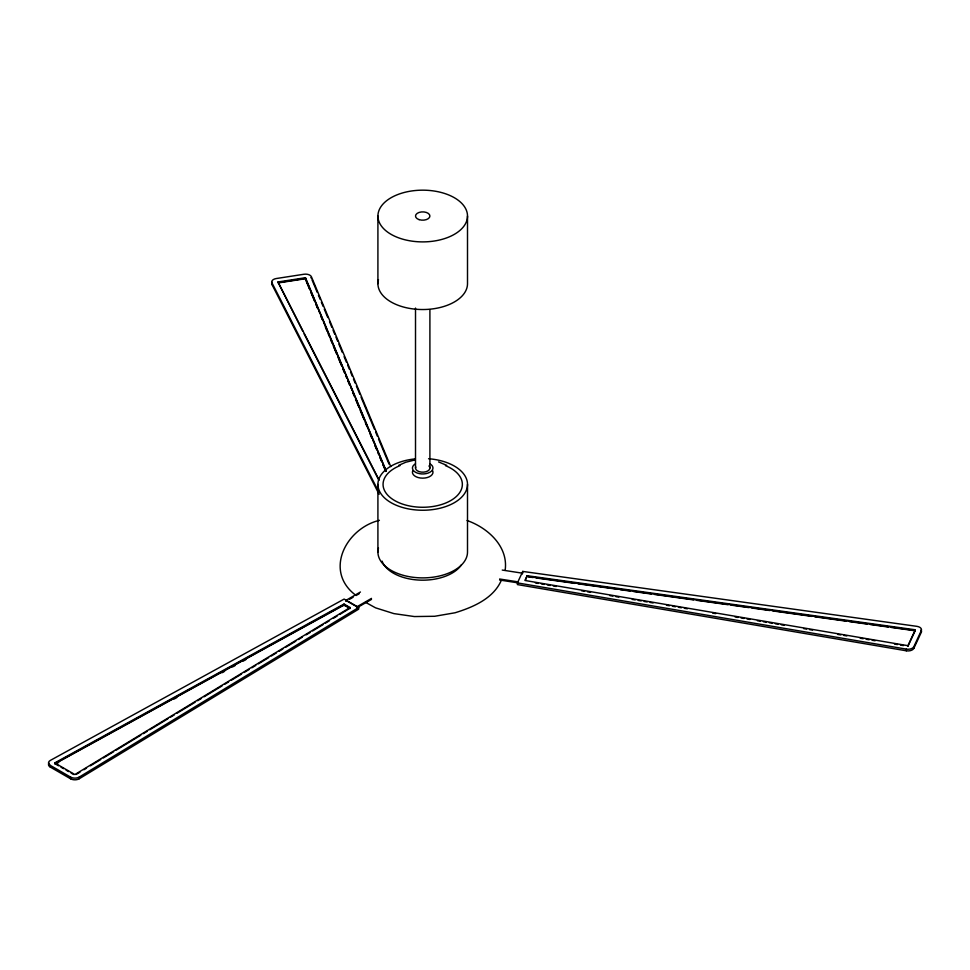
<?xml version="1.0" encoding="UTF-8"?>
<svg xmlns="http://www.w3.org/2000/svg" width="970" height="970" viewBox="0 0 970 970"><rect width="100%" height="100%" fill="white"/><g stroke="black" fill="none" stroke-linecap="round" stroke-linejoin="round"><path stroke-width="1.45" d="M501.478 579.963C493.694 598.502 472.972 607.268 455.051 612.773L434.693 616.277L414.396 616.556L393.881 613.61L375.56 607.838L365.496 602.297M517.422 582.897L522.757 571.427L916.893 626.341A6.026 3.48 0 0 1 921.294 630.621L921.294 632.307L913.837 648.36A6.026 3.48 0 0 1 906.319 650.797L517.422 584.583L517.422 582.897L906.319 649.124A6.026 3.48 0 0 0 913.837 646.687L921.294 630.621M527.159 575.707L524.952 580.472L907.92 645.68L915.292 629.785L527.159 575.707L525.497 579.951M54.732 762.917L344.035 604.031L350.073 607.523L74.884 774.545L54.732 762.917L54.732 763.584L344.035 604.71L350.073 608.19L339.742 614.471M76.181 774.436L80.049 772.084M83.929 769.731L86.512 768.167M90.392 765.815L100.722 759.534M103.305 757.97L113.648 751.689M116.23 750.125L140.771 735.224M143.354 733.659L147.234 731.307M149.816 729.743L167.907 718.758M170.49 717.194L174.37 714.841M176.952 713.265L195.043 702.292M197.625 700.728L201.493 698.376M204.076 696.799L222.166 685.826M224.749 684.262L228.629 681.91M231.212 680.334L241.542 674.065M244.137 672.489L249.302 669.361M251.885 667.784L255.765 665.432M258.347 663.868L268.678 657.599M271.26 656.023L276.426 652.895M279.02 651.319L282.888 648.966M285.471 647.402L295.814 641.134M298.396 639.557L302.264 637.205M306.144 634.853L310.024 632.501M312.607 630.937L322.937 624.656M325.52 623.092L329.4 620.739M333.28 618.387L337.148 616.035M50.258 765.366L70.628 777.128A6.026 3.48 0 0 0 79.249 777.067L358.694 607.462L344.144 599.06L50.367 760.395A6.026 3.48 0 0 0 50.258 765.366L50.258 767.052L70.628 778.813A6.026 3.48 0 0 0 79.249 778.752L358.694 609.136L358.694 607.462M345.89 601.412L345.89 600.406L360.44 592.003M349.527 599.314L353.165 597.217M356.802 595.107L359.227 593.713M345.89 600.406L356.948 606.784L371.498 598.393M371.498 599.399L356.948 607.79L356.948 606.784M54.732 763.923L344.035 605.05L350.073 608.529M56.066 763.863L58.721 762.408M174.176 699.006L176.831 697.551M221.948 672.768L224.603 671.313M232.57 666.936L235.213 665.481M243.179 661.103L245.834 659.648M398.718 465.345L405.751 462.241L414.505 460.071M379.403 520.332C345.817 528.432 323.422 571.56 356.148 595.519M302.737 331.17L277.953 281.967L305.465 277.711L386.339 471.178M277.953 282.634L305.465 278.378L385.757 470.462M279.396 282.755L305.465 278.717M527.159 576.386L915.292 630.464L907.92 646.347L907.92 645.68M528.65 576.92L533.148 577.55M536.143 577.974L575.113 583.394M578.108 583.819L617.078 589.239M620.072 589.663L630.561 591.118M633.555 591.542L651.537 594.052M654.532 594.464L693.501 599.896M696.496 600.309L727.973 604.698M730.968 605.11L748.949 607.62M751.944 608.032L769.925 610.542M772.932 610.954L811.89 616.386M814.885 616.811L846.361 621.188M849.356 621.612L867.338 624.11M870.332 624.534L888.314 627.032M891.321 627.457L915.292 630.791M502.242 570.069L522.115 573.137L522.115 574.155M499.611 579.005L518.065 581.867L518.065 582.873L499.611 580.011M535.379 582.921L538.362 583.419M541.345 583.928L544.315 584.437M547.298 584.946L550.281 585.456M553.264 585.965L556.246 586.474M581.576 590.779L584.558 591.288M587.529 591.797L590.512 592.306M609.887 595.604L612.87 596.113M615.853 596.623L618.824 597.12M632.234 599.411L635.217 599.921M638.199 600.418L641.182 600.927M644.165 601.436L647.135 601.946M650.118 602.455L653.101 602.964M666.511 605.244L669.494 605.753M672.477 606.262L675.46 606.771M678.43 607.268L681.413 607.778M684.396 608.287L687.378 608.796M712.707 613.113L715.69 613.622M735.066 616.92L738.037 617.429M741.019 617.926L744.002 618.436M746.985 618.945L749.968 619.454M757.412 620.727L760.395 621.224M763.378 621.734L766.348 622.243M769.331 622.752L772.314 623.261M775.297 623.771L778.279 624.28M781.25 624.777L784.233 625.286M803.609 628.584L806.591 629.093M809.562 629.603L812.545 630.112M837.886 634.428L840.857 634.926M843.839 635.435L846.822 635.944M860.232 638.236L863.215 638.733M866.198 639.242L869.168 639.751M872.151 640.261L875.134 640.77M894.51 644.068L897.492 644.577M900.463 645.086L903.446 645.584M438.549 461.902L446.697 465.345M467.043 520.514C487.413 527.607 508.244 546.098 505.224 569.742M55.993 764.311L58.515 765.766M61.037 767.221L63.547 768.677M66.069 770.131L68.591 771.587M71.101 773.041L73.623 774.496M277.953 281.967L379.185 480.15M304.119 333.874L378.494 479.483M390.801 466.643L311.431 276.789A6.026 3.48 0 0 0 304.022 274.243L276.195 278.548A6.026 3.48 0 0 0 271.988 282.888L379.124 492.627M271.988 282.888L271.988 284.574L379.124 494.312M312.013 279.857L317.275 292.431M318.439 295.219L320.185 299.403M321.349 302.203L323.107 306.387M324.271 309.175L327.775 317.554M329.521 321.749L331.861 327.326M333.025 330.115L334.771 334.31M335.947 337.099L337.693 341.294M338.857 344.083L342.361 352.462M344.108 356.645L346.448 362.234M347.612 365.023L349.37 369.206M350.534 372.007L352.28 376.19M353.444 378.979L355.202 383.174M356.366 385.963L359.87 394.341M361.034 397.13L374.456 429.237M375.62 432.026L377.378 436.221M378.542 439.01L389.043 464.145M306.629 281.506L310.121 289.848M311.285 292.637L314.777 300.991M315.941 303.768L317.687 307.951M318.851 310.727L320.015 313.516M321.179 316.293L322.343 319.082M323.507 321.87L324.671 324.647M325.835 327.436L327.581 331.607M330.491 338.566L332.237 342.737M333.401 345.526L336.881 353.88M338.627 358.051L342.119 366.405M343.283 369.194L345.029 373.365M347.939 380.325L349.685 384.496M350.849 387.285L352.013 390.061M353.177 392.85L354.341 395.639M356.087 399.81L359.579 408.164M360.743 410.94L364.235 419.295M365.399 422.083L367.145 426.254M368.309 429.043L369.473 431.82M370.637 434.608L371.789 437.385M372.953 440.174L374.117 442.95M375.281 445.739L377.027 449.91M379.937 456.87L381.683 461.053M382.847 463.83L385.757 470.789M306.047 280.779L309.539 289.133M310.703 291.921L314.777 301.658M315.941 304.447L317.687 308.618M320.597 315.577L322.343 319.748M325.253 326.708L326.999 330.891M328.163 333.668L329.327 336.457M330.491 339.245L332.237 343.416M333.401 346.193L336.881 354.547M338.045 357.336L341.537 365.69M342.701 368.467L344.447 372.65M345.611 375.426L346.775 378.215M347.939 380.992L349.685 385.175M352.595 392.135L354.341 396.306M355.505 399.094L358.997 407.436M360.161 410.225L364.235 419.962M365.399 422.75L367.145 426.921M370.055 433.881L371.789 438.064M374.699 445.024L376.445 449.195M377.609 451.984L378.773 454.76M379.937 457.549L381.683 461.72M382.847 464.509L385.757 471.468M913.837 646.687L913.837 648.36M906.319 649.124L906.319 650.797M522.757 571.427L522.757 573.112M467.504 216.031A44.79 25.863 0 0 1 400.307 238.426A44.79 25.863 0 0 1 400.307 193.636A44.79 25.863 0 0 1 467.504 216.031L467.504 283.676A44.79 25.863 0 0 1 419.185 309.454A44.79 25.863 0 0 1 378.47 279.627M467.504 484.382L467.504 552.027A44.79 25.863 0 0 1 419.185 577.805A44.79 25.863 0 0 1 378.47 547.977M429.904 309.588L429.904 468.025M415.512 308.072L415.512 468.025M377.912 216.031L377.912 283.676M377.912 484.382L377.912 552.027M350.073 607.523L350.073 608.19M344.035 604.031L344.035 604.71M344.035 605.05L344.035 605.716M305.465 277.711L305.465 278.378M79.249 777.067L79.249 778.752M70.628 777.128L70.628 778.813M428.946 465.939A7.202 4.159 0 0 1 423.647 472.147A7.202 4.159 0 0 1 415.754 466.946M50.258 767.052A6.026 3.48 0 0 1 48.997 763.208M921.015 630.039A6.026 3.48 0 0 1 921.294 632.307M271.988 284.574A6.026 3.48 0 0 1 272.158 282.306M310.861 277.602A6.026 3.48 0 0 1 311.2 278.026M461.405 564.855A41.492 23.959 0 0 1 419.343 580.096A41.492 23.959 0 0 1 382.095 561.133M429.977 463.83A10.282 5.941 0 0 1 429.977 472.22A10.282 5.941 0 0 1 415.439 472.22A10.282 5.941 0 0 1 415.439 463.83M432.644 470.692A10.282 5.941 0 0 1 422.714 478.161A10.282 5.941 0 0 1 412.771 470.692M445.436 465.624A39.649 22.892 0 0 1 452.323 499.599A39.649 22.892 0 0 1 393.092 499.599A39.649 22.892 0 0 1 399.979 465.624M428.558 458.737A44.79 25.863 0 0 1 460.75 498.034A44.79 25.863 0 0 1 385.466 498.75A44.79 25.863 0 0 1 415.402 458.871M419.113 219.632A7.202 4.159 0 0 0 429.904 216.031A7.202 4.159 0 0 0 419.113 212.43A7.202 4.159 0 0 0 419.113 219.632"/></g></svg>
